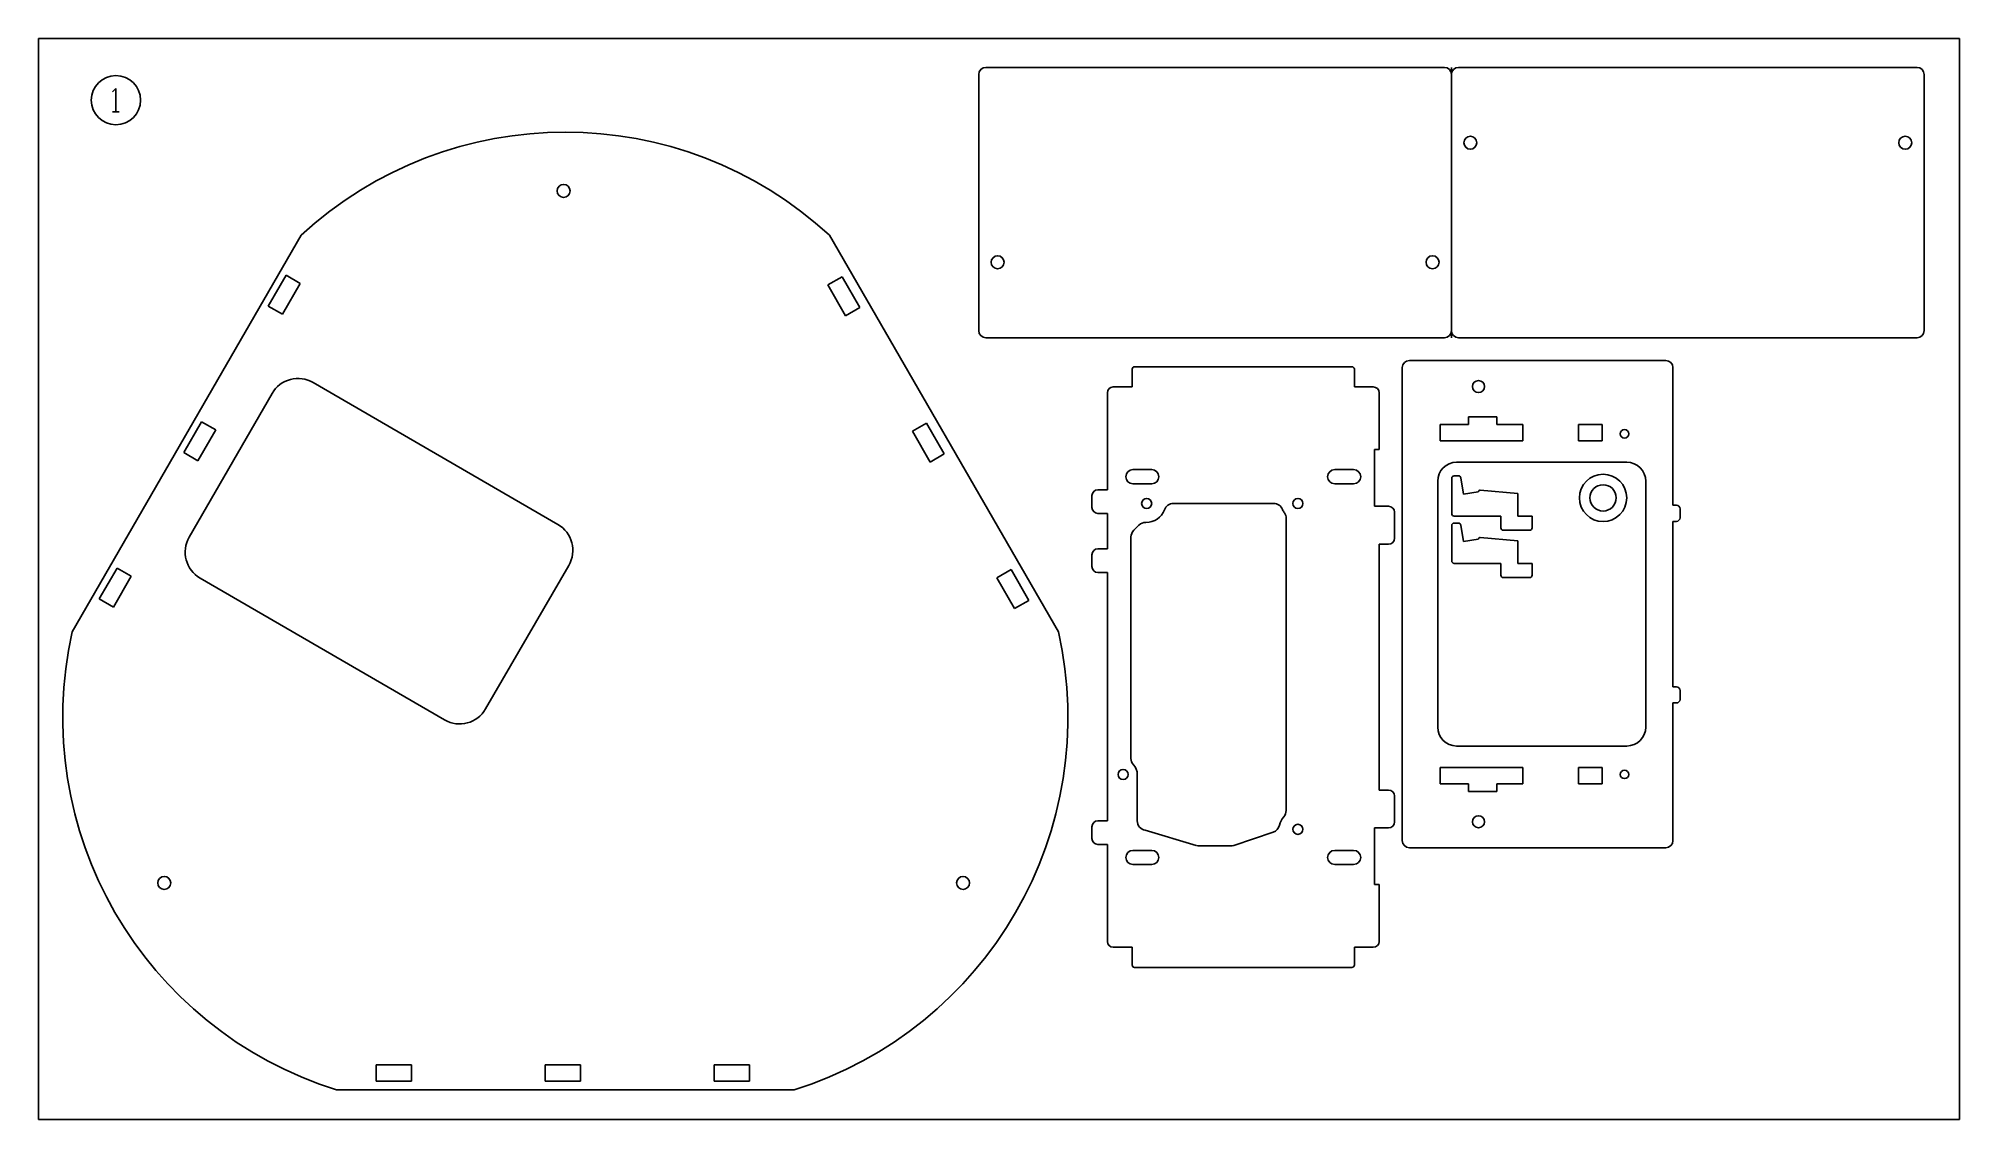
# Model space of a CAD drawing. Header units: inches. Extents: x 87 to 900, y 1610 to 2067.
import ezdxf

# ---------------------------------------------------------------- set-up
doc = ezdxf.new("R2010")
doc.units = ezdxf.units.IN
doc.header["$MEASUREMENT"] = 0
doc.linetypes.add('Continuous2', pattern=[0])
doc.layers.add('68351 TABLE', color=1, linetype='Continuous')

msp = doc.modelspace()

# ---------------------------------------------------------------- linework, layer by layer
at = {"layer": '68351 TABLE', "color": 2, "linetype": 'Continuous2', "lineweight": -3, "true_color": 0xffff00}
for p, q in [((86.91, 2067.26), (899.71, 2067.26)), ((86.91, 1610.06), (86.91, 2067.26)), ((899.71, 2067.26), (899.71, 1610.06)), ((899.71, 1610.06), (86.91, 1610.06))]:
    msp.add_line(p, q, dxfattribs=at)
at = {"layer": '68351 TABLE', "color": 1, "linetype": 'Continuous2', "lineweight": -3, "true_color": 0xff0000}
for p, q in [((484.73, 2052), (484.73, 1943.7)), ((681.73, 2055), (487.73, 2055)), ((881.73, 2055), (687.73, 2055)), ((884.73, 1943.7), (884.73, 2052)), ((101.2, 1816.31), (198.02, 1984)), ((421.63, 1984), (518.44, 1816.31)), ((487.73, 1940.7), (681.73, 1940.7)), ((687.73, 1940.7), (881.73, 1940.7)), ((549.65, 1927.4), (549.65, 1919.9)), ((642.65, 1928.4), (550.65, 1928.4)), ((643.65, 1919.9), (643.65, 1927.4)), ((663.94, 1928.03), (663.94, 1728.03)), ((775.44, 1931.03), (666.94, 1931.03)), ((778.44, 1869.83), (778.44, 1928.03)), ((549.65, 1919.9), (541.65, 1919.9)), ((651.65, 1919.9), (643.65, 1919.9)), ((539.15, 1917.4), (539.15, 1876.4)), ((654.15, 1893.4), (654.15, 1917.4)), ((654.15, 1893.4), (652.15, 1893.4)), ((652.15, 1893.4), (652.15, 1869.4)), ((532.65, 1873.9), (532.65, 1868.9)), ((539.15, 1876.4), (535.15, 1876.4)), ((779.94, 1869.83), (778.44, 1869.83)), ((535.15, 1866.4), (539.15, 1866.4)), ((539.15, 1866.4), (539.15, 1851.4)), ((658.15, 1869.4), (652.15, 1869.4)), ((660.65, 1855.9), (660.65, 1866.9)), ((778.44, 1793.03), (778.44, 1863.03)), ((778.44, 1863.03), (779.94, 1863.03)), ((781.44, 1864.53), (781.44, 1868.33)), ((654.15, 1853.4), (658.15, 1853.4)), ((654.15, 1749.4), (654.15, 1853.4)), ((532.65, 1848.9), (532.65, 1843.9)), ((539.15, 1851.4), (535.15, 1851.4)), ((535.15, 1841.4), (539.15, 1841.4)), ((539.15, 1841.4), (539.15, 1736.4)), ((779.94, 1793.03), (778.44, 1793.03)), ((781.44, 1787.73), (781.44, 1791.53)), ((778.44, 1728.03), (778.44, 1786.23)), ((778.44, 1786.23), (779.94, 1786.23)), ((654.15, 1749.4), (658.15, 1749.4)), ((660.65, 1746.9), (660.65, 1735.9)), ((532.65, 1728.9), (532.65, 1733.9)), ((535.15, 1736.4), (539.15, 1736.4)), ((658.15, 1733.4), (652.15, 1733.4)), ((652.15, 1709.4), (652.15, 1733.4)), ((539.15, 1726.4), (535.15, 1726.4)), ((539.15, 1726.4), (539.15, 1685.4)), ((666.94, 1725.03), (775.44, 1725.03)), ((654.15, 1709.4), (652.15, 1709.4)), ((654.15, 1685.4), (654.15, 1709.4)), ((541.65, 1682.9), (549.65, 1682.9)), ((549.65, 1675.4), (549.65, 1682.9)), ((643.65, 1682.9), (651.65, 1682.9)), ((643.65, 1682.9), (643.65, 1675.4)), ((642.65, 1674.4), (550.65, 1674.4)), ((406.64, 1622.65), (213.01, 1622.65))]:
    msp.add_line(p, q, dxfattribs=at)
at = {"layer": '68351 TABLE', "color": 5, "linetype": 'Continuous2', "lineweight": -3, "true_color": 0x0000ff}
for p, q in [((684.73, 1940.7), (684.73, 2055)), ((191.7, 1967.11), (184.17, 1954.07)), ((197.69, 1963.65), (191.7, 1967.11)), ((190.16, 1950.61), (197.69, 1963.65)), ((426.9, 1966.51), (420.91, 1963.05)), ((420.91, 1963.05), (428.44, 1950)), ((434.43, 1953.46), (426.9, 1966.51)), ((184.17, 1954.07), (190.16, 1950.61)), ((428.44, 1950), (434.43, 1953.46)), ((306.68, 1861.74), (203.17, 1921.76)), ((150.72, 1856.37), (185.8, 1917.13)), ((155.95, 1905.19), (148.42, 1892.15)), ((161.94, 1901.73), (155.95, 1905.19)), ((462.65, 1904.58), (456.66, 1901.13)), ((470.18, 1891.54), (462.65, 1904.58)), ((679.94, 1897.05), (679.94, 1904.01)), ((679.94, 1904.01), (691.94, 1904.01)), ((691.94, 1904.01), (691.94, 1907.26)), ((691.94, 1907.26), (703.94, 1907.26)), ((703.94, 1907.26), (703.94, 1904.01)), ((703.94, 1904.01), (714.94, 1904.01)), ((714.94, 1904.01), (714.94, 1897.05)), ((738.44, 1897.05), (738.44, 1904.01)), ((738.44, 1904.01), (748.44, 1904.01)), ((748.44, 1904.01), (748.44, 1897.05)), ((154.41, 1888.69), (161.94, 1901.73)), ((456.66, 1901.13), (464.19, 1888.08)), ((714.94, 1897.05), (679.94, 1897.05)), ((748.44, 1897.05), (738.44, 1897.05)), ((148.42, 1892.15), (154.41, 1888.69)), ((464.19, 1888.08), (470.18, 1891.54)), ((557.96, 1884.9), (549.96, 1884.9)), ((549.96, 1878.9), (557.96, 1878.9)), ((643.34, 1884.9), (635.34, 1884.9)), ((635.34, 1878.9), (643.34, 1878.9)), ((684.85, 1881.28), (684.85, 1866.28)), ((687.76, 1882.28), (685.85, 1882.28)), ((689.85, 1874.48), (688.75, 1881.44)), ((609.54, 1870.6), (567.1, 1870.6)), ((695.97, 1875.45), (689.85, 1874.48)), ((696.49, 1876.05), (695.97, 1875.45)), ((712.85, 1874.78), (696.94, 1876.22)), ((712.85, 1865.28), (712.85, 1874.78)), ((552.5, 1861.44), (550.32, 1859.25)), ((614.79, 1740.74), (614.79, 1864.28)), ((685.85, 1865.28), (705.65, 1865.28)), ((687.76, 1862.28), (685.85, 1862.28)), ((689.85, 1854.48), (688.75, 1861.44)), ((705.65, 1865.28), (705.65, 1860.28)), ((718.85, 1865.28), (712.85, 1865.28)), ((718.85, 1860.28), (718.85, 1865.28)), ((549.15, 1762.79), (549.15, 1856.43)), ((684.85, 1861.28), (684.85, 1846.28)), ((695.97, 1855.45), (689.85, 1854.48)), ((696.49, 1856.05), (695.97, 1855.45)), ((696.94, 1856.22), (712.85, 1854.78)), ((706.65, 1859.28), (717.85, 1859.28)), ((712.85, 1845.28), (712.85, 1854.78)), ((685.85, 1845.28), (705.65, 1845.28)), ((705.65, 1845.28), (705.65, 1840.28)), ((718.85, 1845.28), (712.85, 1845.28)), ((718.85, 1840.28), (718.85, 1845.28)), ((120.2, 1843.27), (112.67, 1830.23)), ((118.66, 1826.77), (126.19, 1839.81)), ((126.19, 1839.81), (120.2, 1843.27)), ((258.74, 1779.07), (155.35, 1839.03)), ((276.1, 1783.69), (311.29, 1844.38)), ((498.4, 1842.66), (492.41, 1839.2)), ((492.41, 1839.2), (499.94, 1826.16)), ((505.93, 1829.62), (498.4, 1842.66)), ((706.65, 1839.28), (717.85, 1839.28)), ((112.67, 1830.23), (118.66, 1826.77)), ((499.94, 1826.16), (505.93, 1829.62)), ((551.81, 1756), (551.81, 1736.35)), ((679.94, 1759.01), (679.94, 1752.05)), ((714.94, 1759.01), (679.94, 1759.01)), ((714.94, 1752.05), (714.94, 1759.01)), ((738.44, 1759.01), (738.44, 1752.05)), ((748.44, 1759.01), (738.44, 1759.01)), ((748.44, 1752.05), (748.44, 1759.01)), ((679.94, 1752.05), (691.94, 1752.05)), ((691.94, 1752.05), (691.94, 1748.8)), ((691.94, 1748.8), (703.94, 1748.8)), ((703.94, 1752.05), (714.94, 1752.05)), ((703.94, 1748.8), (703.94, 1752.05)), ((738.44, 1752.05), (748.44, 1752.05)), ((576.8, 1725.96), (555.21, 1732.4)), ((609.34, 1731.58), (592.63, 1726)), ((549.96, 1723.9), (557.96, 1723.9)), ((591.36, 1725.79), (577.95, 1725.79)), ((635.34, 1723.9), (643.34, 1723.9)), ((557.96, 1717.9), (549.96, 1717.9)), ((643.34, 1717.9), (635.34, 1717.9)), ((244.8, 1633.15), (229.74, 1633.15)), ((229.74, 1633.15), (229.74, 1626.23)), ((229.74, 1626.23), (244.8, 1626.23)), ((244.8, 1626.23), (244.8, 1633.15)), ((316.3, 1633.15), (301.24, 1633.15)), ((301.24, 1633.15), (301.24, 1626.23)), ((301.24, 1626.23), (316.3, 1626.23)), ((316.3, 1626.23), (316.3, 1633.15)), ((387.8, 1633.15), (372.74, 1633.15)), ((372.74, 1633.15), (372.74, 1626.23)), ((372.74, 1626.23), (387.8, 1626.23)), ((387.8, 1626.23), (387.8, 1633.15))]:
    msp.add_line(p, q, dxfattribs=at)
at = {"layer": '68351 TABLE', "color": 3, "linetype": 'Continuous2', "lineweight": -3, "true_color": 0x00ff00}
for p, q in [((119.71, 2046.15), (118.29, 2044.73)), ((119.71, 2036.15), (119.71, 2046.15)), ((119.71, 2036.15), (118.29, 2036.15)), ((119.71, 2036.15), (121.14, 2036.15))]:
    msp.add_line(p, q, dxfattribs=at)
at = {"layer": '68351 TABLE', "color": 36, "linetype": 'Continuous2', "lineweight": -3, "true_color": 0x804200}
for p, q in [((758.94, 1888.03), (686.94, 1888.03)), ((678.94, 1880.03), (678.94, 1776.03)), ((766.94, 1776.03), (766.94, 1880.03)), ((686.94, 1768.03), (758.94, 1768.03))]:
    msp.add_line(p, q, dxfattribs=at)
at = {"layer": '68351 TABLE', "color": 3, "linetype": 'Continuous2', "lineweight": -3, "true_color": 0x00ff00}
msp.add_circle((119.71, 2041.15), 10.42, dxfattribs=at)
at = {"layer": '68351 TABLE', "color": 5, "linetype": 'Continuous2', "lineweight": -3, "true_color": 0x0000ff}
for centre, radius in [((692.73, 2023.15), 2.75), ((876.73, 2023.15), 2.75), ((309.12, 2002.77), 2.75), ((492.73, 1972.6), 2.75), ((676.73, 1972.6), 2.75), ((696.19, 1920.03), 2.54), ((757.94, 1900.03), 1.78), ((748.89, 1872.96), 10), ((748.89, 1872.96), 5.55), ((555.79, 1870.6), 2.13), ((619.79, 1870.6), 2.12), ((545.81, 1756), 2.13), ((757.94, 1756.03), 1.78), ((619.79, 1732.8), 2.13), ((696.19, 1736.03), 2.54), ((140.15, 1710.1), 2.75), ((478.1, 1710.1), 2.75)]:
    msp.add_circle(centre, radius, dxfattribs=at)
at = {"layer": '68351 TABLE', "color": 1, "linetype": 'Continuous2', "lineweight": -3, "true_color": 0xff0000}
for centre, radius, start, end in [((487.73, 2052), 3, 90, 180), ((681.73, 2052), 3, 360, 90), ((687.73, 2052), 3, 90, 180), ((881.73, 2052), 3, 360, 90), ((309.82, 1862.65), 165, 47.34144, 132.65856), ((487.73, 1943.7), 3, 180, 270), ((681.73, 1943.7), 3, 270, 0), ((687.73, 1943.7), 3, 180, 270), ((881.73, 1943.7), 3, 270, 360), ((550.65, 1927.4), 1, 90, 180), ((642.65, 1927.4), 1, 360, 90), ((666.94, 1928.03), 3, 90, 180), ((775.44, 1928.03), 3, 360, 90), ((541.65, 1917.4), 2.5, 90, 180), ((651.65, 1917.4), 2.5, 0, 90), ((535.15, 1873.9), 2.5, 90, 180), ((779.94, 1868.33), 1.5, 0, 90), ((535.15, 1868.9), 2.5, 180, 270), ((658.15, 1866.9), 2.5, 360, 90), ((779.94, 1864.53), 1.5, 270, 0), ((658.15, 1855.9), 2.5, 270, 0), ((535.15, 1848.9), 2.5, 90, 180), ((535.15, 1843.9), 2.5, 180, 270), ((262.19, 1780.15), 165, 167.34144, 252.65856), ((357.46, 1780.15), 165, 287.34144, 12.65856), ((779.94, 1791.53), 1.5, 0, 90), ((779.94, 1787.73), 1.5, 270, 0), ((658.15, 1746.9), 2.5, 360, 90), ((535.15, 1733.9), 2.5, 90, 180), ((658.15, 1735.9), 2.5, 270, 360), ((535.15, 1728.9), 2.5, 180, 270), ((666.94, 1728.03), 3, 180, 270), ((775.44, 1728.03), 3, 270, 0), ((541.65, 1685.4), 2.5, 180, 270), ((651.65, 1685.4), 2.5, 270, 360), ((550.65, 1675.4), 1, 180, 270), ((642.65, 1675.4), 1, 270, 0)]:
    msp.add_arc(centre, radius, start, end, dxfattribs=at)
at = {"layer": '68351 TABLE', "color": 5, "linetype": 'Continuous2', "lineweight": -3, "true_color": 0x0000ff}
for centre, radius, start, end in [((196.8, 1910.78), 12.7, 59.88945, 150), ((549.96, 1881.9), 3, 90, 270), ((557.96, 1881.9), 3, 270, 90), ((635.34, 1881.9), 3, 90, 270), ((643.34, 1881.9), 3, 270, 90), ((685.85, 1881.28), 1, 90, 180), ((687.76, 1881.28), 1, 9, 90), ((567.1, 1866.6), 4, 90, 160.52878), ((609.54, 1866.6), 4, 21.32369, 90), ((696.87, 1875.72), 0.5, 82.49228, 139), ((300.31, 1850.75), 12.7, 329.88945, 59.88945), ((555.33, 1858.61), 4, 87.81036, 135), ((555.79, 1870.6), 8, 267.81036, 340.52878), ((619.79, 1870.6), 7, 201.32369, 215.0968), ((610.79, 1864.28), 4, 0, 35.0968), ((685.85, 1866.28), 1, 180, 270), ((685.85, 1861.28), 1, 90, 180), ((687.76, 1861.28), 1, 9, 90), ((161.72, 1850.02), 12.7, 150, 239.88945), ((553.15, 1856.43), 4, 135, 180), ((696.87, 1855.72), 0.5, 82.49228, 139), ((706.65, 1860.28), 1, 180, 270), ((717.85, 1860.28), 1, 270, 360), ((685.85, 1846.28), 1, 180, 270), ((706.65, 1840.28), 1, 180, 270), ((717.85, 1840.28), 1, 270, 360), ((265.11, 1790.06), 12.7, 239.88945, 329.88945), ((553.15, 1762.79), 4, 180, 222.77722), ((545.81, 1756), 6, 0, 42.77722), ((610.79, 1740.74), 4, 318.59038, 0), ((555.81, 1736.35), 4, 180, 261.31931), ((608.07, 1735.37), 4, 288.46655, 347.62808), ((619.79, 1732.8), 8, 138.59038, 167.62808), ((549.96, 1720.9), 3, 90, 270), ((557.96, 1720.9), 3, 270, 90), ((577.95, 1729.79), 4, 253.39396, 270), ((591.36, 1729.79), 4, 270, 288.46655), ((635.34, 1720.9), 3, 90, 270), ((643.34, 1720.9), 3, 270, 90)]:
    msp.add_arc(centre, radius, start, end, dxfattribs=at)
at = {"layer": '68351 TABLE', "color": 36, "linetype": 'Continuous2', "lineweight": -3, "true_color": 0x804200}
for centre, start, end in [((686.94, 1880.03), 90, 180), ((758.94, 1880.03), 360, 90), ((686.94, 1776.03), 180, 270), ((758.94, 1776.03), 270, 0)]:
    msp.add_arc(centre, 8, start, end, dxfattribs=at)

doc.saveas('drawing.dxf')
